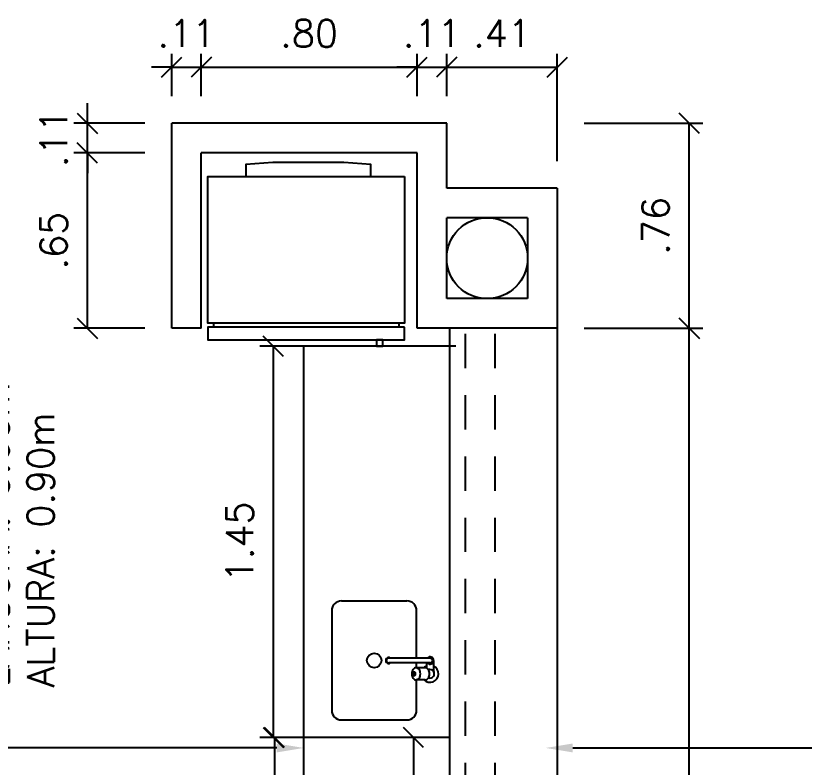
# Model space of a CAD drawing. Header units: millimetres. Extents: x 45003 to 46969, y 6653 to 6979.
# Drawn here: x 45027.968 to 45030.892, y 6869.523 to 6872.308 of the extents above; entities that cross this region are included whole.
import ezdxf
from ezdxf import colors
from ezdxf.entities.mleader import LeaderData, LeaderLine
from ezdxf.math import Vec2, Vec3

# ---------------------------------------------------------------- set-up
doc = ezdxf.new("R2010")
doc.units = ezdxf.units.MM
doc.linetypes.add('HIDDEN', pattern=[9.525, 6.35, -3.175])
for name, color, linetype in [('ARQ-COTAS', 30, 'Continuous'), ('ARQ-EQ-COZ', 1, 'Continuous'), ('ARQ-ESTRUTURA', 6, 'Continuous'), ('ARQ-PENA-01', 1, 'Continuous'), ('ARQ-PENA-02', 2, 'Continuous'), ('ARQ-PENA-FINA-CINZA', 8, 'Continuous'), ('ARQ-PROJ-01', 1, 'HIDDEN')]:
    doc.layers.add(name, color=color, linetype=linetype)
doc.styles.add('Romans_Anot', font='romans.shx')
doc.dimstyles.new('Escala 1-50', dxfattribs={"dimscale": 0.5, "dimtxt": 0.2, "dimasz": 0.15, "dimexe": 0.1, "dimexo": 0.2, "dimgap": 0.15, "dimtad": 1, "dimzin": 4, "dimdsep": 46, "dimtxsty": 'Romans_Anot', "dimblk": 'OBLIQUE', "dimcen": 0.25, "dimclrd": 256, "dimclre": 256, "dimclrt": 2, "dimadec": 0, "dimazin": 0, "dimtfac": 1, "dimtix": 1, "dimtmove": 2, "dimatfit": 3, "dimfxl": 0, "dimlwd": -1, "dimlwe": -1, "dimarcsym": 0})

# ---------------------------------------------------------------- blocks, each defined once
blk = doc.blocks.new('gelad-5')
for points in [[(0.2313, -0.0515), (0.2313, -0.0073), (0.1313, 0), (-0.1313, 0), (-0.2313, -0.0073), (-0.2313, -0.0515)], [(-0.3508, -0.6109), (-0.3508, -0.5952)], [(0.3351, -0.5952), (0.3351, -0.6109)]]:
    blk.add_lwpolyline(points)
for points in [[(0.3569, -0.0515), (0.3569, -0.5952), (-0.3726, -0.5952), (-0.3726, -0.0515)], [(0.3569, -0.6109), (-0.3726, -0.6109), (-0.3726, -0.657), (0.3569, -0.657)], [(0.2525, -0.657), (0.2525, -0.6813), (0.2768, -0.6813), (0.2768, -0.657)]]:
    blk.add_lwpolyline(points, close=True)
blk = doc.blocks.new('Cubinox-e-pl')
for p, q in [((0.445, 0.245), (0.175, 0.245)), ((0.135, 0.205), (0.135, 0.08)), ((0.485, -0.205), (0.485, 0.205)), ((0.08, 0.0725), (0.087, 0.0725)), ((0.0996, 0.08), (0.1372, 0.08)), ((0.065, 0), (0.065, 0.0435)), ((0.08, 0.0375), (0.087, 0.0375)), ((0.08, 0.01), (0.25, 0.01)), ((0.095, 0.01), (0.095, 0.0309)), ((0.0996, 0.03), (0.1372, 0.03)), ((0.135, 0.03), (0.135, 0.01)), ((0.08, -0.01), (0.25, -0.01)), ((0.135, -0.01), (0.135, -0.205)), ((0.445, -0.245), (0.175, -0.245))]:
    blk.add_line(p, q)
blk.add_lwpolyline([(0.0996, 0.08, 0.133256), (0.0932, 0.0783, 0.106756), (0.0871, 0.0727, 0.082828), (0.0834, 0.0649, 0.071352), (0.0819, 0.055, 0.071352), (0.0834, 0.0451, 0.082828), (0.0871, 0.0373, 0.106756), (0.0932, 0.0317, 0.133256), (0.0996, 0.03, 0.133256)], format="xyb")
for points in [[(0.1372, 0.03, 0.133256), (0.1436, 0.0317, 0.106756), (0.1497, 0.0373, 0.082828), (0.1535, 0.0451, 0.071352), (0.1549, 0.055, 0.071352), (0.1535, 0.0649, 0.082828), (0.1497, 0.0727, 0.106756), (0.1436, 0.0783, 0.133256), (0.1372, 0.08, 0.133256), (0.1308, 0.0783, 0.106756), (0.1247, 0.0727, 0.082828), (0.121, 0.0649, 0.071352), (0.1195, 0.055, 0.071352), (0.121, 0.0451, 0.082828), (0.1247, 0.0373, 0.106756), (0.1308, 0.0317, 0.133256)], [(0.1447, 0.0625, 0.133256), (0.1428, 0.062, 0.106756), (0.141, 0.0603, 0.082828), (0.1398, 0.058, 0.071352), (0.1394, 0.055, 0.071352), (0.1398, 0.052, 0.082828), (0.141, 0.0497, 0.106756), (0.1428, 0.048, 0.133256), (0.1447, 0.0475, 0.133256), (0.1466, 0.048, 0.106756), (0.1485, 0.0497, 0.082828), (0.1496, 0.052, 0.071352), (0.15, 0.055, 0.071352), (0.1496, 0.058, 0.082828), (0.1485, 0.0603, 0.106756), (0.1466, 0.062, 0.133256)]]:
    blk.add_lwpolyline(points, format="xyb", close=True)
blk.add_circle((0.31, 0), 0.03)
for centre, radius, start, end in [((0.175, 0.205), 0.04, 90, 180), ((0.445, 0.205), 0.04, 0, 90), ((0.08, 0.055), 0.035, 45.5847, 244.6231), ((0.08, 0.055), 0.0175, 90, 204.62), ((0.055, 0.0435), 0.01, 0, 24.62), ((0.08, 0.055), 0.0175, 211.0027, 270), ((0.08, 0), 0.015, 41.8103, 318.1897), ((0.08, 0), 0.01, 90.0002, 270.0002), ((0.08, 0.055), 0.035, 295.3769, 314.4153), ((0.25, 0), 0.0125, 233.1301, 126.8699), ((0.25, 0), 0.01, 270.0001, 90.0001), ((0.175, -0.205), 0.04, 180, 270), ((0.445, -0.205), 0.04, 270, 0)]:
    blk.add_arc(centre, radius, start, end)
blk = doc.blocks.new('_Oblique')
at = {"color": 0, "linetype": 'ByBlock', "lineweight": -2}
blk.add_line((-0.5, -0.5), (0.5, 0.5), dxfattribs=at)
blk = doc.blocks.new('*D84')
at = {"layer": 'ARQ-COTAS', "transparency": 16777216}
for p, q in [((45030.0765, 6871.1493), (45030.5159, 6871.1493)), ((45030.4659, 6867.3693), (45030.4659, 6871.1493)), ((45030.0765, 6867.3693), (45030.5159, 6867.3693))]:
    blk.add_line(p, q, dxfattribs=at)
at = {"layer": 'Defpoints', "color": 0, "transparency": 16777216}
for p in [(45029.9765, 6871.1493), (45030.4659, 6871.1493), (45029.9765, 6867.3693)]:
    blk.add_point(p, dxfattribs=at)
at = {"layer": 'ARQ-COTAS', "transparency": 16777216, "xscale": 0.075, "yscale": 0.075, "zscale": 0.075}
for p, rotation in [((45030.4659, 6871.1493), 90), ((45030.4659, 6867.3693), 270)]:
    blk.add_blockref('_Oblique', p, dxfattribs=dict(at, rotation=rotation))
at = {"layer": 'ARQ-COTAS', "color": 2, "transparency": 16777216, "insert": (45030.3314, 6869.2593), "char_height": 0.1, "attachment_point": 5, "rotation": 90, "style": 'Romans_Anot'}
blk.add_mtext('4,00', dxfattribs=at)
blk = doc.blocks.new('*D85')
at = {"layer": 'ARQ-COTAS', "transparency": 16777216}
for p, q in [((45030.0765, 6871.9093), (45030.5159, 6871.9093)), ((45030.4659, 6871.1493), (45030.4659, 6871.9093)), ((45030.0765, 6871.1493), (45030.5159, 6871.1493))]:
    blk.add_line(p, q, dxfattribs=at)
at = {"layer": 'Defpoints', "color": 0, "transparency": 16777216}
for p in [(45029.9765, 6871.9093), (45030.4659, 6871.9093), (45029.9765, 6871.1493)]:
    blk.add_point(p, dxfattribs=at)
at = {"layer": 'ARQ-COTAS', "transparency": 16777216, "xscale": 0.075, "yscale": 0.075, "zscale": 0.075}
for p, rotation in [((45030.4659, 6871.9093), 90), ((45030.4659, 6871.1493), 270)]:
    blk.add_blockref('_Oblique', p, dxfattribs=dict(at, rotation=rotation))
at = {"layer": 'ARQ-COTAS', "color": 2, "transparency": 16777216, "insert": (45030.3409, 6871.5293), "char_height": 0.1, "attachment_point": 5, "rotation": 90, "style": 'Romans_Anot'}
blk.add_mtext('.76', dxfattribs=at)
blk = doc.blocks.new('*D152')
at = {"layer": 'ARQ-COTAS', "transparency": 16777216}
for p, q in [((45028.4465, 6871.7993), (45028.1839, 6871.7993)), ((45028.2339, 6871.1493), (45028.2339, 6871.7993)), ((45028.4465, 6871.1493), (45028.1839, 6871.1493))]:
    blk.add_line(p, q, dxfattribs=at)
at = {"layer": 'Defpoints', "color": 0, "transparency": 16777216}
for p in [(45028.2339, 6871.7993), (45028.5465, 6871.7993), (45028.5465, 6871.1493)]:
    blk.add_point(p, dxfattribs=at)
at = {"layer": 'ARQ-COTAS', "transparency": 16777216, "xscale": 0.075, "yscale": 0.075, "zscale": 0.075}
for p, rotation in [((45028.2339, 6871.7993), 90), ((45028.2339, 6871.1493), 270)]:
    blk.add_blockref('_Oblique', p, dxfattribs=dict(at, rotation=rotation))
at = {"layer": 'ARQ-COTAS', "color": 2, "transparency": 16777216, "insert": (45028.1089, 6871.4743), "char_height": 0.1, "attachment_point": 5, "rotation": 90, "style": 'Romans_Anot'}
blk.add_mtext('.65', dxfattribs=at)
blk = doc.blocks.new('*D153')
at = {"layer": 'ARQ-COTAS', "transparency": 16777216}
for p, q in [((45028.2339, 6871.9093), (45028.2339, 6871.9843)), ((45028.4465, 6871.9093), (45028.1839, 6871.9093)), ((45028.2339, 6871.7993), (45028.2339, 6871.9093)), ((45028.4465, 6871.7993), (45028.1839, 6871.7993)), ((45028.2339, 6871.7993), (45028.2339, 6871.7243))]:
    blk.add_line(p, q, dxfattribs=at)
at = {"layer": 'Defpoints', "color": 0, "transparency": 16777216}
for p in [(45028.2339, 6871.9093), (45028.5465, 6871.9093), (45028.5465, 6871.7993)]:
    blk.add_point(p, dxfattribs=at)
at = {"layer": 'ARQ-COTAS', "transparency": 16777216, "xscale": 0.075, "yscale": 0.075, "zscale": 0.075}
for p, rotation in [((45028.2339, 6871.9093), 270), ((45028.2339, 6871.7993), 90)]:
    blk.add_blockref('_Oblique', p, dxfattribs=dict(at, rotation=rotation))
at = {"layer": 'ARQ-COTAS', "color": 2, "transparency": 16777216, "insert": (45028.1089, 6871.8543), "char_height": 0.1, "attachment_point": 5, "rotation": 90, "style": 'Romans_Anot'}
blk.add_mtext('.11', dxfattribs=at)
blk = doc.blocks.new('*D154')
at = {"layer": 'ARQ-COTAS', "transparency": 16777216}
for p, q in [((45028.5465, 6872.0093), (45028.5465, 6872.1671)), ((45028.6565, 6872.0093), (45028.6565, 6872.1671)), ((45028.5465, 6872.1171), (45028.4715, 6872.1171)), ((45028.5465, 6872.1171), (45028.6565, 6872.1171)), ((45028.6565, 6872.1171), (45028.7315, 6872.1171))]:
    blk.add_line(p, q, dxfattribs=at)
at = {"layer": 'Defpoints', "color": 0, "transparency": 16777216}
for p in [(45028.6565, 6872.1171), (45028.5465, 6871.9093), (45028.6565, 6871.9093)]:
    blk.add_point(p, dxfattribs=at)
at = {"layer": 'ARQ-COTAS', "transparency": 16777216, "xscale": 0.075, "yscale": 0.075, "zscale": 0.075}
blk.add_blockref('_Oblique', (45028.5465, 6872.1171), dxfattribs=at)
at = {"layer": 'ARQ-COTAS', "transparency": 16777216, "xscale": 0.075, "yscale": 0.075, "zscale": 0.075, "rotation": 180}
blk.add_blockref('_Oblique', (45028.6565, 6872.1171), dxfattribs=at)
at = {"layer": 'ARQ-COTAS', "color": 2, "transparency": 16777216, "insert": (45028.6015, 6872.2421), "char_height": 0.1, "attachment_point": 5, "style": 'Romans_Anot'}
blk.add_mtext('.11', dxfattribs=at)
blk = doc.blocks.new('*D155')
at = {"layer": 'ARQ-COTAS', "transparency": 16777216}
for p, q in [((45028.6565, 6872.0093), (45028.6565, 6872.1671)), ((45029.4565, 6872.0093), (45029.4565, 6872.1671)), ((45028.6565, 6872.1171), (45029.4565, 6872.1171))]:
    blk.add_line(p, q, dxfattribs=at)
at = {"layer": 'Defpoints', "color": 0, "transparency": 16777216}
for p in [(45029.4565, 6872.1171), (45028.6565, 6871.9093), (45029.4565, 6871.9093)]:
    blk.add_point(p, dxfattribs=at)
at = {"layer": 'ARQ-COTAS', "transparency": 16777216, "xscale": 0.075, "yscale": 0.075, "zscale": 0.075}
for p, rotation in [((45028.6565, 6872.1171), 179.9999999995263), ((45029.4565, 6872.1171), 359.9999999995263)]:
    blk.add_blockref('_Oblique', p, dxfattribs=dict(at, rotation=rotation))
at = {"layer": 'ARQ-COTAS', "color": 2, "transparency": 16777216, "insert": (45029.0565, 6872.2421), "char_height": 0.1, "attachment_point": 5, "style": 'Romans_Anot'}
blk.add_mtext('.80', dxfattribs=at)
blk = doc.blocks.new('*D156')
at = {"layer": 'ARQ-COTAS', "transparency": 16777216}
for p, q in [((45029.4565, 6872.0093), (45029.4565, 6872.1671)), ((45029.5665, 6872.0093), (45029.5665, 6872.1671)), ((45029.4565, 6872.1171), (45029.3815, 6872.1171)), ((45029.4565, 6872.1171), (45029.5665, 6872.1171)), ((45029.5665, 6872.1171), (45029.6415, 6872.1171))]:
    blk.add_line(p, q, dxfattribs=at)
at = {"layer": 'Defpoints', "color": 0, "transparency": 16777216}
for p in [(45029.5665, 6872.1171), (45029.4565, 6871.9093), (45029.5665, 6871.9093)]:
    blk.add_point(p, dxfattribs=at)
at = {"layer": 'ARQ-COTAS', "transparency": 16777216, "xscale": 0.075, "yscale": 0.075, "zscale": 0.075}
for p, rotation in [((45029.4565, 6872.1171), 359.9999999995263), ((45029.5665, 6872.1171), 179.9999999995263)]:
    blk.add_blockref('_Oblique', p, dxfattribs=dict(at, rotation=rotation))
at = {"layer": 'ARQ-COTAS', "color": 2, "transparency": 16777216, "insert": (45029.5115, 6872.2421), "char_height": 0.1, "attachment_point": 5, "style": 'Romans_Anot'}
blk.add_mtext('.11', dxfattribs=at)
blk = doc.blocks.new('*D157')
at = {"layer": 'ARQ-COTAS', "transparency": 16777216}
for p, q in [((45029.5665, 6872.0093), (45029.5665, 6872.1671)), ((45029.9765, 6871.7693), (45029.9765, 6872.1671)), ((45029.5665, 6872.1171), (45029.9765, 6872.1171))]:
    blk.add_line(p, q, dxfattribs=at)
at = {"layer": 'Defpoints', "color": 0, "transparency": 16777216}
for p in [(45029.9765, 6872.1171), (45029.5665, 6871.9093), (45029.9765, 6871.6693)]:
    blk.add_point(p, dxfattribs=at)
at = {"layer": 'ARQ-COTAS', "transparency": 16777216, "xscale": 0.075, "yscale": 0.075, "zscale": 0.075}
for p, rotation in [((45029.5665, 6872.1171), 179.9999999995263), ((45029.9765, 6872.1171), 359.9999999995263)]:
    blk.add_blockref('_Oblique', p, dxfattribs=dict(at, rotation=rotation))
at = {"layer": 'ARQ-COTAS', "color": 2, "transparency": 16777216, "insert": (45029.7715, 6872.2421), "char_height": 0.1, "attachment_point": 5, "style": 'Romans_Anot'}
blk.add_mtext('.41', dxfattribs=at)
blk = doc.blocks.new('*D198')
at = {"layer": 'ARQ-PENA-02', "transparency": 16777216}
for p, q in [((45029.4765, 6871.0827), (45028.8733, 6871.0827)), ((45028.9233, 6871.0827), (45028.9233, 6869.6327)), ((45029.4765, 6869.6327), (45028.8733, 6869.6327))]:
    blk.add_line(p, q, dxfattribs=at)
at = {"layer": 'Defpoints', "color": 0, "transparency": 16777216}
for p in [(45029.5765, 6871.0827), (45028.9233, 6869.6327), (45029.5765, 6869.6327)]:
    blk.add_point(p, dxfattribs=at)
at = {"layer": 'ARQ-PENA-02', "transparency": 16777216, "xscale": 0.075, "yscale": 0.075, "zscale": 0.075}
for p, rotation in [((45028.9233, 6871.0827), 90), ((45028.9233, 6869.6327), 270)]:
    blk.add_blockref('_Oblique', p, dxfattribs=dict(at, rotation=rotation))
at = {"layer": 'ARQ-PENA-02', "color": 2, "transparency": 16777216, "insert": (45028.7983, 6870.3577), "char_height": 0.1, "attachment_point": 5, "rotation": 90, "style": 'Romans_Anot'}
blk.add_mtext('1.45', dxfattribs=at)
blk = doc.blocks.new('*D199')
at = {"layer": 'ARQ-PENA-02', "transparency": 16777216}
for p, q in [((45029.4765, 6869.6327), (45028.8778, 6869.6327)), ((45028.9278, 6869.6327), (45028.9278, 6867.3693)), ((45029.4765, 6867.3693), (45028.8778, 6867.3693))]:
    blk.add_line(p, q, dxfattribs=at)
at = {"layer": 'Defpoints', "color": 0, "transparency": 16777216}
for p in [(45029.5765, 6869.6327), (45028.9278, 6867.3693), (45029.5765, 6867.3693)]:
    blk.add_point(p, dxfattribs=at)
at = {"layer": 'ARQ-PENA-02', "transparency": 16777216, "xscale": 0.075, "yscale": 0.075, "zscale": 0.075}
for p, rotation in [((45028.9278, 6869.6327), 90), ((45028.9278, 6867.3693), 270)]:
    blk.add_blockref('_Oblique', p, dxfattribs=dict(at, rotation=rotation))
at = {"layer": 'ARQ-PENA-02', "color": 2, "transparency": 16777216, "insert": (45028.7933, 6868.501), "char_height": 0.1, "attachment_point": 5, "rotation": 90, "style": 'Romans_Anot'}
blk.add_mtext('2,55', dxfattribs=at)
blk = doc.blocks.new('*D200')
at = {"layer": 'ARQ-PENA-02', "transparency": 16777216}
for p, q in [((45029.4765, 6869.6327), (45029.3933, 6869.6327)), ((45029.4433, 6869.6327), (45029.4433, 6869.0102)), ((45029.4143, 6869.0102), (45029.3933, 6869.0102))]:
    blk.add_line(p, q, dxfattribs=at)
at = {"layer": 'Defpoints', "color": 0, "transparency": 16777216}
for p in [(45029.5765, 6869.6327), (45029.4433, 6869.0102), (45029.5143, 6869.0102)]:
    blk.add_point(p, dxfattribs=at)
at = {"layer": 'ARQ-PENA-02', "transparency": 16777216, "xscale": 0.075, "yscale": 0.075, "zscale": 0.075}
for p, rotation in [((45029.4433, 6869.6327), 90), ((45029.4433, 6869.0102), 270)]:
    blk.add_blockref('_Oblique', p, dxfattribs=dict(at, rotation=rotation))
at = {"layer": 'ARQ-PENA-02', "color": 2, "transparency": 16777216, "insert": (45029.3088, 6869.3215), "char_height": 0.1, "attachment_point": 5, "rotation": 90, "style": 'Romans_Anot'}
blk.add_mtext('0,60', dxfattribs=at)

msp = doc.modelspace()

# ---------------------------------------------------------------- linework, layer by layer
at = {"layer": 'ARQ-ESTRUTURA'}
msp.add_circle((45029.7165, 6871.4093), 0.15, dxfattribs=at)
at = {"layer": 'ARQ-PENA-01'}
for p, q in [((45029.5765, 6871.1493), (45029.5765, 6867.3693)), ((45029.9765, 6871.1493), (45029.9765, 6867.3693)), ((45029.0365, 6867.3693), (45029.0365, 6871.0827)), ((45029.6002, 6871.0827), (45029.0365, 6871.0827))]:
    msp.add_line(p, q, dxfattribs=at)
at = {"layer": 'ARQ-PENA-02'}
for p, q in [((45029.5665, 6871.9093), (45028.5465, 6871.9093)), ((45028.5465, 6871.1493), (45028.5465, 6871.9093)), ((45029.5665, 6871.6693), (45029.5665, 6871.9093)), ((45029.4565, 6871.7993), (45028.6565, 6871.7993)), ((45028.6565, 6871.1493), (45028.6565, 6871.7993)), ((45029.4565, 6871.1493), (45029.4565, 6871.7993)), ((45029.9765, 6871.6693), (45029.5665, 6871.6693)), ((45029.9765, 6871.6693), (45029.9765, 6871.1493)), ((45029.8665, 6871.5593), (45029.5665, 6871.5593)), ((45029.5665, 6871.2593), (45029.5665, 6871.5593)), ((45029.8665, 6871.5593), (45029.8665, 6871.2593)), ((45029.8665, 6871.2593), (45029.5665, 6871.2593)), ((45028.6565, 6871.1493), (45028.5465, 6871.1493)), ((45029.9765, 6871.1493), (45029.4565, 6871.1493))]:
    msp.add_line(p, q, dxfattribs=at)
at = {"layer": 'ARQ-PENA-FINA-CINZA'}
msp.add_line((45029.5765, 6869.6327), (45029.0365, 6869.6327), dxfattribs=at)
at = {"layer": 'ARQ-PROJ-01', "ltscale": 0.02}
for p, q in [((45029.6365, 6867.3693), (45029.6365, 6871.1493)), ((45029.7465, 6867.3693), (45029.7465, 6871.1493))]:
    msp.add_line(p, q, dxfattribs=at)

# ---------------------------------------------------------------- block references
at = {"layer": 'ARQ-EQ-COZ'}
msp.add_blockref('gelad-5', (45029.0534, 6871.764), dxfattribs=at)
at = {"layer": 'ARQ-EQ-COZ', "xscale": 0.9, "yscale": 0.9, "zscale": 0.9, "rotation": 180}
msp.add_blockref('Cubinox-e-pl', (45029.5765, 6869.9182), dxfattribs=at)

# ---------------------------------------------------------------- dimensions: what is measured, and where the dimension line sits
at = {"layer": 'ARQ-COTAS'}
for p1, p2, distance, picture, middle in [((45028.5465, 6871.9093), (45028.6565, 6871.9093), 0.2078, '*D154', (45028.6015, 6872.2421)), ((45028.5465, 6871.1493), (45028.5465, 6871.7993), 0.3126, '*D152', (45028.1089, 6871.4743))]:
    dim = msp.add_aligned_dim(p1=p1, p2=p2, distance=distance, dimstyle='Escala 1-50', dxfattribs=at)
    dim.commit()
    dim.dimension.update_dxf_attribs({"geometry": picture, "text_midpoint": middle})
for base, p1, p2, angle, picture, middle in [((45029.4565, 6872.1171), (45028.6565, 6871.9093), (45029.4565, 6871.9093), 180, '*D155', (45029.0565, 6872.2421)), ((45029.5665, 6872.1171), (45029.4565, 6871.9093), (45029.5665, 6871.9093), 180, '*D156', (45029.5115, 6872.2421)), ((45029.9765, 6872.1171), (45029.5665, 6871.9093), (45029.9765, 6871.6693), 180, '*D157', (45029.7715, 6872.2421)), ((45028.2339, 6871.9093), (45028.5465, 6871.7993), (45028.5465, 6871.9093), 270, '*D153', (45028.1089, 6871.8543)), ((45030.4659, 6871.9093), (45029.9765, 6871.1493), (45029.9765, 6871.9093), 270, '*D85', (45030.3409, 6871.5293))]:
    dim = msp.add_linear_dim(base=base, p1=p1, p2=p2, angle=angle, dimstyle='Escala 1-50', dxfattribs=at)
    dim.commit()
    dim.dimension.update_dxf_attribs({"geometry": picture, "text_midpoint": middle})
dim = msp.add_aligned_dim(p1=(45029.9765, 6867.3693), p2=(45029.9765, 6871.1493), distance=-0.4895, text='4,00', dimstyle='Escala 1-50', dxfattribs=at)
dim.commit()
dim.dimension.update_dxf_attribs({"geometry": '*D84', "text_midpoint": (45030.3314, 6869.2593)})
at = {"layer": 'ARQ-PENA-02'}
dim = msp.add_linear_dim(base=(45028.9233, 6869.6327), p1=(45029.5765, 6871.0827), p2=(45029.5765, 6869.6327), angle=90, dimstyle='Escala 1-50', dxfattribs=at)
dim.commit()
dim.dimension.update_dxf_attribs({"geometry": '*D198', "text_midpoint": (45028.7983, 6870.3577)})
for base, p2, text, picture, middle in [((45028.9278, 6867.3693), (45029.5765, 6867.3693), '2,55', '*D199', (45028.7933, 6868.501)), ((45029.4433, 6869.0102), (45029.5143, 6869.0102), '0,60', '*D200', (45029.3088, 6869.3215))]:
    dim = msp.add_linear_dim(base=base, p1=(45029.5765, 6869.6327), p2=p2, angle=90, text=text, dimstyle='Escala 1-50', dxfattribs=at)
    dim.commit()
    dim.dimension.update_dxf_attribs({"geometry": picture, "text_midpoint": middle})

# ---------------------------------------------------------------- leaders
at = {"layer": 'ARQ-COTAS'}
ml = msp.add_multileader_mtext('Standard', dxfattribs=at)
ml.set_content('BANCADA GRANITO\\PLARGURA: 0.60m\\PALTURA: 0.90m', color=2, style='Romans_Anot')
ml.set_leader_properties(color=256, linetype='ByLayer', lineweight=-1)
ml.build(insert=Vec2(0, 0))
ml.multileader.update_dxf_attribs({"dogleg_length": 0.3, "arrow_head_size": 0.1, "scale": 0.5})
ctx = ml.context
ctx.base_point, ctx.scale, ctx.char_height, ctx.arrow_head_size, ctx.landing_gap_size, ctx.plane_origin, ctx.plane_x_axis, ctx.plane_y_axis = Vec3(45027.7274, 6869.744), 0.5, 0.1, 0.1, 0.075, Vec3(45028.3761, 6869.594), Vec3(0, 1), Vec3(-1, 0)
notes = []
notes.append((ctx, [(0, (1, 1, 0), (45027.7274, 6869.594), (0, 1), 0.15, [(0, [(45029.0365, 6869.594)], 0, [])])]))
ctx.mtext.insert, ctx.mtext.text_direction, ctx.mtext.rotation, ctx.mtext.flow_direction = Vec3(45027.6774, 6869.819), Vec3(0, 1), 1.570796, 5
ml = msp.add_multileader_mtext('Standard', dxfattribs=at)
ml.set_content('BANCADA GRANITO\\PLARGURA: 0.40m\\PALTURA: 1.10m', color=2, style='Romans_Anot')
ml.set_leader_properties(color=256, linetype='ByLayer', lineweight=-1)
ml.build(insert=Vec2(0, 0))
ml.multileader.update_dxf_attribs({"dogleg_length": 0.3, "arrow_head_size": 0.1, "scale": 0.5})
ctx = ml.context
ctx.base_point, ctx.scale, ctx.char_height, ctx.arrow_head_size, ctx.landing_gap_size, ctx.plane_origin, ctx.plane_x_axis, ctx.plane_y_axis = Vec3(45031.2745, 6869.744), 0.5, 0.1, 0.1, 0.075, Vec3(45031.9231, 6869.594), Vec3(0, 1), Vec3(-1, 0)
notes.append((ctx, [(0, (1, 1, 0), (45031.2745, 6869.594), (0, 1), 0.15, [(0, [(45029.9338, 6869.594)], 0, [])])]))
ctx.mtext.insert, ctx.mtext.text_direction, ctx.mtext.rotation, ctx.mtext.flow_direction = Vec3(45031.2245, 6869.819), Vec3(0, 1), 1.570796, 5
for ctx, leaders in notes:
    for number, flags, end, landing, length, lines in leaders:
        leader = LeaderData()
        leader.index, (leader.has_last_leader_line, leader.has_dogleg_vector, leader.attachment_direction) = number, flags
        leader.last_leader_point, leader.dogleg_vector, leader.dogleg_length = Vec3(end), Vec3(landing), length
        for number, points, colour, breaks in lines:
            line = LeaderLine()
            line.index, line.vertices, line.color, line.breaks = number, Vec3.list(points), colors.encode_raw_color(colour), breaks
            leader.lines.append(line)
        ctx.leaders.append(leader)

doc.saveas('drawing.dxf')
